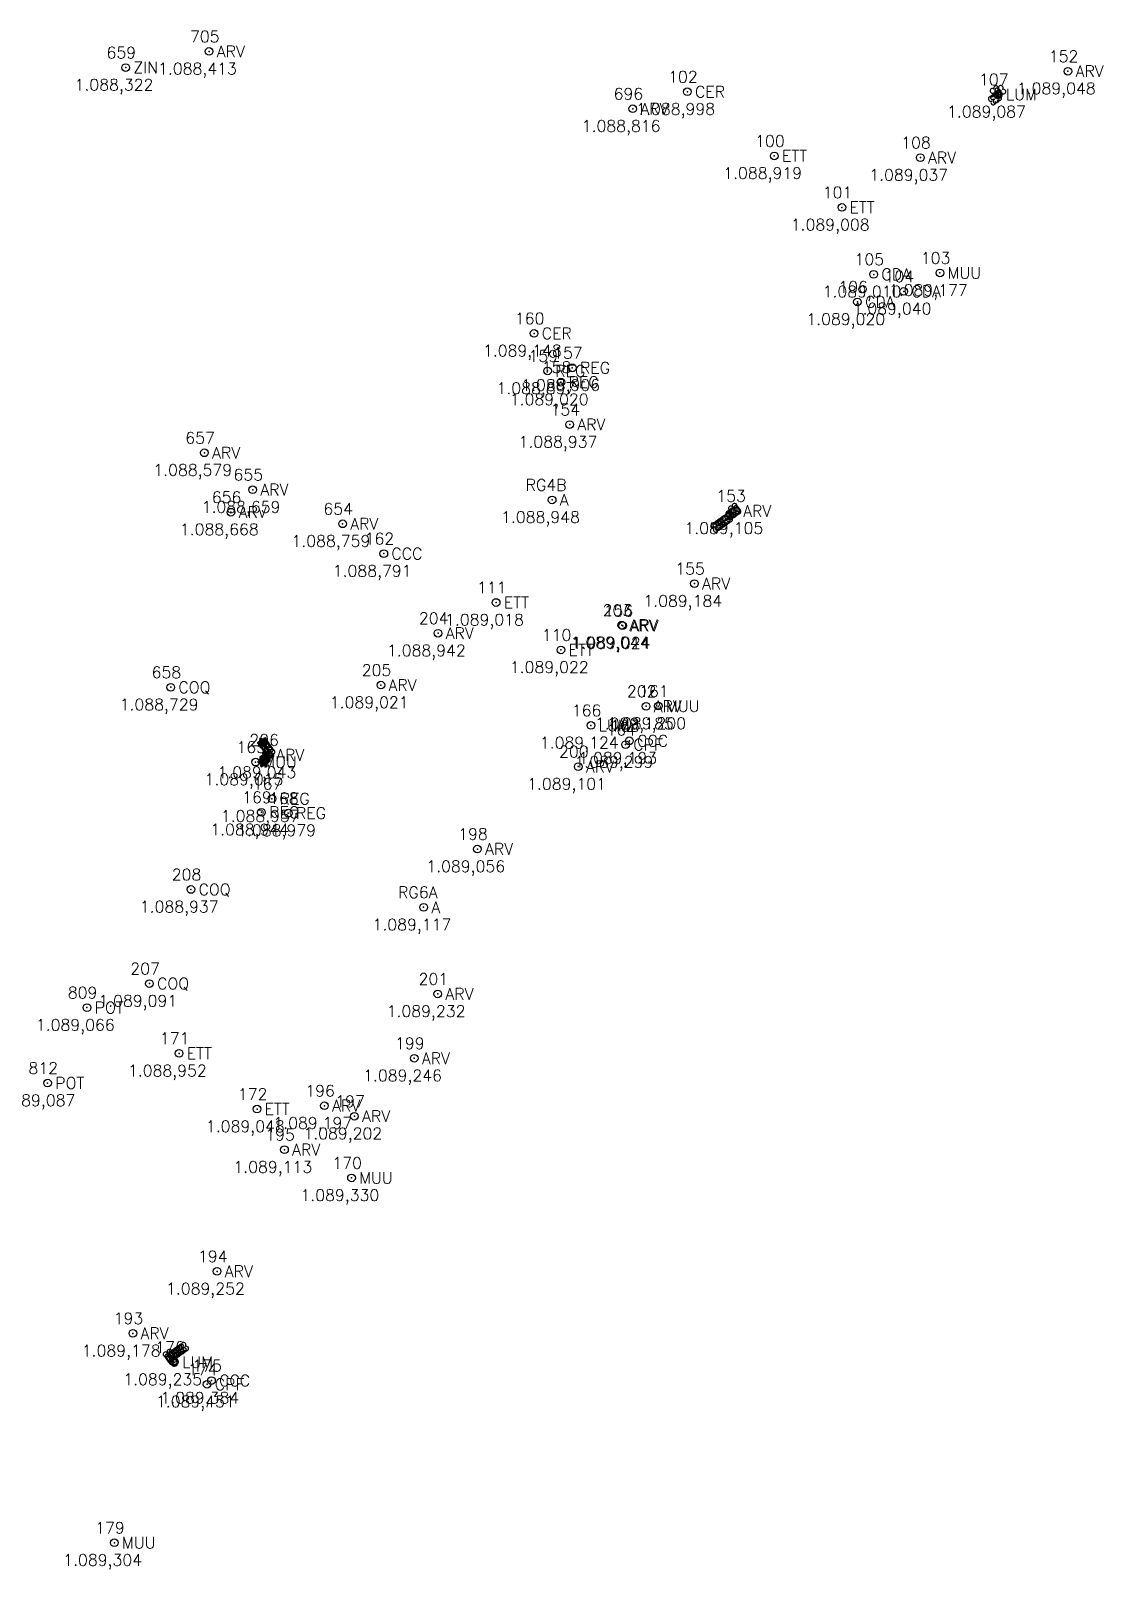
# Model space of a CAD drawing. Extents: x 190546 to 194941, y 8251022 to 8268833.
# Drawn here: x 194806 to 194848, y 8268586 to 8268646.2 of the extents above; entities that cross this region are included whole.
import ezdxf

# ---------------------------------------------------------------- set-up
doc = ezdxf.new("R2010")
doc.units = 0
doc.header["$LTSCALE"] = 10
doc.header["$MEASUREMENT"] = 0
doc.linetypes.add('CONTINUO', pattern=[0])
doc.layers.get('0').update_dxf_attribs({"linetype": 'CONTINUOUS'})
for name, color, linetype in [('_IRRADIACAO', 7, 'CONTINUO'), ('TOP-REDE_ELÉTRICA_LUMINÁR0', 10, 'CONTINUOUS'), ('TOP-ÁRVORE', 80, 'CONTINUOUS'), ('TOP-ÁRVORE_COQUEIRO', 80, 'CONTINUOUS')]:
    doc.layers.add(name, color=color, linetype=linetype)
doc.styles.add('ROMANS', font='romans', dxfattribs={"height": 0.2})
doc.styles.get("Standard").update_dxf_attribs({"font": 'txt.shx'})

# ---------------------------------------------------------------- blocks, each defined once
blk = doc.blocks.new('SIMB_CIRCULO')
at = {"color": 0, "linetype": 'CONTINUOUS'}
blk.add_circle((0, 0), 0.5, dxfattribs=at)
at = {"color": 0}
blk.add_point((0, 0), dxfattribs=at)
for tag in ['desc:', 'cota:', 'pto:']:
    blk.add_attdef(tag, (0, 0), '', height=1)
blk = doc.blocks.new('A$C325C66AC')
at = {"layer": 'TOP-REDE_ELÉTRICA_LUMINÁR0'}
blk.add_circle((0, 0), 1.18, dxfattribs=at)
for radius, start, end in [(1.89, 57.59957, 129.06164), (1.53, 57.59957, 129.06164), (1.89, 237.59957, 309.06164), (1.53, 237.59957, 309.06164)]:
    blk.add_arc((0, 0), radius, start, end, dxfattribs=at)
blk = doc.blocks.new('A$C49782D5F')
at = {"layer": 'TOP-ÁRVORE', "linetype": 'CONTINUOUS', "flags": 128}
blk.add_lwpolyline([(0.7, -1.01, 1.99215), (0.99, 0.7, 2.000068), (-0.72, 0.99, 2.000004), (-1.01, -0.72, 2.005032), (0.7, -1.01)], format="xyb", dxfattribs=at)
at = {"layer": 'TOP-ÁRVORE', "linetype": 'CONTINUOUS'}
blk.add_circle((0, 0), 0.275, dxfattribs=at)
blk = doc.blocks.new('A$C2AAA6732')
at = {"layer": 'TOP-ÁRVORE_COQUEIRO', "linetype": 'CONTINUOUS'}
for p, q in [((-1.94, -0.14), (-2.61, 0.22)), ((-1.62, -0.1), (-2.37, 0.41)), ((-2.17, -0.18), (-0.11, 0.06)), ((0, 0), (-2.17, -0.18)), ((-1.22, -0.06), (-2.11, 0.56)), ((-1.06, 1.5), (-1.8, 1.77)), ((-1.23, 1.8), (-1.78, 2.07)), ((-0.85, 1.18), (-1.78, 1.46)), ((-0.79, -0.01), (-1.76, 0.71)), ((-0.65, 0.86), (-1.68, 1.11)), ((-0.44, 0.55), (-1.56, 0.79)), ((-1.21, 1.79), (-1.48, 2.42)), ((-0.36, 0.03), (-1.42, 0.82)), ((-0.23, 0.22), (-1.42, 0.47)), ((-1.23, 1.79), (-0.03, 0.15)), ((-1.23, 1.79), (-0.11, 0.04)), ((0, 0), (-1.23, 1.79)), ((-1.08, 1.61), (-1.1, 2.38)), ((0, 0), (-0.97, -1.95)), ((-0.89, 1.36), (-0.82, 2.26)), ((-0.66, 1.03), (-0.56, 2.11)), ((-0.4, 0.69), (-0.25, 1.88)), ((0.07, 0.31), (-0.28, 1.47)), ((-0.15, 0.33), (0.02, 1.64)), ((0.26, 0.65), (-0.08, 1.75)), ((0.96, 1.95), (0, 0.15)), ((0, 0), (0.96, 1.95)), ((0, 0), (2.17, 0.12)), ((0, 0), (1.18, -1.83)), ((2.17, 0.12), (0.1, 0.07)), ((0.96, 1.95), (0.11, 0.07)), ((2.17, 0.12), (0.11, -0.06)), ((0.43, 0.99), (0.14, 2.01)), ((0.21, 0.29), (1.43, 0.79)), ((0.3, 0.08), (1.14, 0.96)), ((0.62, 1.32), (0.39, 2.26)), ((0.4, 0.69), (1.51, 1.14)), ((0.57, 1.08), (1.56, 1.53)), ((0.79, 1.67), (0.66, 2.44)), ((0.7, 0.09), (1.49, 0.92)), ((0.74, 1.44), (1.57, 1.82)), ((0.87, 1.73), (1.53, 2.13)), ((0.96, 1.96), (0.94, 2.57)), ((0.96, 1.94), (1.38, 2.48)), ((1.07, 0.11), (1.82, 0.85)), ((1.22, 0.03), (2.09, -0.62)), ((1.45, 0.11), (2.17, 0.76)), ((1.62, 0.05), (2.35, -0.48)), ((1.84, 0.12), (2.45, 0.61)), ((1.94, 0.08), (2.6, -0.3)), ((2.16, 0.1), (2.84, 0)), ((2.18, 0.12), (2.7, 0.43)), ((-2.15, -0.17), (-2.84, -0.09)), ((-2.17, -0.18), (-2.68, -0.52)), ((-1.83, -0.18), (-2.43, -0.69)), ((-2.17, -0.18), (-0.1, -0.08)), ((-1.45, -0.15), (-2.15, -0.83)), ((-1.07, -0.14), (-1.8, -0.91)), ((-0.75, -1.44), (-1.58, -1.81)), ((-0.58, -1.07), (-1.57, -1.52)), ((-0.88, -1.73), (-1.54, -2.12)), ((-0.4, -0.68), (-1.52, -1.13)), ((-0.69, -0.11), (-1.46, -0.97)), ((-0.21, -0.29), (-1.44, -0.78)), ((-0.97, -1.93), (-1.4, -2.47)), ((-0.3, -0.09), (-1.11, -1)), ((-0.97, -1.95), (-0.11, -0.07)), ((-0.97, -1.95), (0, -0.15)), ((-0.97, -1.95), (-0.95, -2.56)), ((-0.8, -1.66), (-0.68, -2.43)), ((-0.62, -1.32), (-0.41, -2.26)), ((-0.44, -0.98), (-0.16, -2.01)), ((-0.26, -0.65), (0.07, -1.75)), ((-0.08, -0.31), (0.28, -1.47)), ((0.14, -0.33), (-0.06, -1.64)), ((1.18, -1.83), (0.02, -0.15)), ((1.18, -1.83), (0.11, -0.05)), ((0.38, -0.7), (0.2, -1.89)), ((0.22, -0.22), (1.4, -0.51)), ((0.35, -0.04), (1.39, -0.87)), ((0.42, -0.56), (1.54, -0.83)), ((0.63, -1.04), (0.5, -2.13)), ((0.62, -0.88), (1.64, -1.16)), ((0.85, -1.38), (0.75, -2.28)), ((0.79, -0.02), (1.74, -0.76)), ((0.81, -1.21), (1.74, -1.51)), ((1.02, -1.53), (1.75, -1.83)), ((1.03, -1.64), (1.03, -2.41)), ((1.16, -1.82), (1.41, -2.46)), ((1.18, -1.83), (1.71, -2.13))]:
    blk.add_line(p, q, dxfattribs=at)
blk.add_circle((0, 0), 0.00303, dxfattribs=at)

msp = doc.modelspace()

# ---------------------------------------------------------------- block references
at = {"layer": '_IRRADIACAO', "color": 4}
ref = msp.add_blockref('SIMB_CIRCULO', (194812.972, 8268645.413), dxfattribs=dict(at, xscale=0.3, yscale=0.3, zscale=0.3))
ref.add_attrib('PONTO', '705', (194812.222, 8268645.773), dxfattribs={"layer": '0', "color": 1, "height": 0.45, "style": 'ROMANS'})
ref.add_attrib('DESC', 'ARV', (194813.272, 8268645.188), dxfattribs={"layer": '0', "color": 3, "height": 0.45, "style": 'ROMANS'})
ref.add_attrib('COTA', '1.088,413', (194810.972, 8268644.513), dxfattribs={"layer": '0', "color": 5, "height": 0.45, "style": 'ROMANS'})
ref = msp.add_blockref('SIMB_CIRCULO', (194809.707, 8268644.784), dxfattribs=dict(at, xscale=0.3, yscale=0.3, zscale=0.3))
ref.add_attrib('PONTO', '659', (194808.957, 8268645.144), dxfattribs={"layer": '0', "color": 1, "height": 0.45, "style": 'ROMANS'})
ref.add_attrib('DESC', 'ZIN', (194810.007, 8268644.559), dxfattribs={"layer": '0', "color": 3, "height": 0.45, "style": 'ROMANS'})
ref.add_attrib('COTA', '1.088,322', (194807.707, 8268643.884), dxfattribs={"layer": '0', "color": 5, "height": 0.45, "style": 'ROMANS'})
ref = msp.add_blockref('SIMB_CIRCULO', (194846.577, 8268644.64), dxfattribs=dict(at, xscale=0.3, yscale=0.3, zscale=0.3))
ref.add_attrib('PONTO', '152', (194845.827, 8268645), dxfattribs={"layer": '0', "color": 1, "height": 0.45, "style": 'ROMANS'})
ref.add_attrib('DESC', 'ARV', (194846.877, 8268644.415), dxfattribs={"layer": '0', "color": 3, "height": 0.45, "style": 'ROMANS'})
ref.add_attrib('COTA', '1.089,048', (194844.577, 8268643.74), dxfattribs={"layer": '0', "color": 5, "height": 0.45, "style": 'ROMANS'})
ref = msp.add_blockref('SIMB_CIRCULO', (194831.684, 8268643.835), dxfattribs=dict(at, xscale=0.3, yscale=0.3, zscale=0.3))
ref.add_attrib('PONTO', '102', (194830.934, 8268644.195), dxfattribs={"layer": '0', "color": 1, "height": 0.45, "style": 'ROMANS'})
ref.add_attrib('DESC', 'CER', (194831.984, 8268643.61), dxfattribs={"layer": '0', "color": 3, "height": 0.45, "style": 'ROMANS'})
ref.add_attrib('COTA', '1.088,998', (194829.684, 8268642.935), dxfattribs={"layer": '0', "color": 5, "height": 0.45, "style": 'ROMANS'})
ref = msp.add_blockref('SIMB_CIRCULO', (194843.846, 8268643.731), dxfattribs=dict(at, xscale=0.3, yscale=0.3, zscale=0.3))
ref.add_attrib('PONTO', '107', (194843.096, 8268644.091), dxfattribs={"layer": '0', "color": 1, "height": 0.45, "style": 'ROMANS'})
ref.add_attrib('DESC', 'LUM', (194844.146, 8268643.506), dxfattribs={"layer": '0', "color": 3, "height": 0.45, "style": 'ROMANS'})
ref.add_attrib('COTA', '1.089,087', (194841.846, 8268642.831), dxfattribs={"layer": '0', "color": 5, "height": 0.45, "style": 'ROMANS'})
ref = msp.add_blockref('SIMB_CIRCULO', (194829.55, 8268643.169), dxfattribs=dict(at, xscale=0.3, yscale=0.3, zscale=0.3))
ref.add_attrib('PONTO', '696', (194828.8, 8268643.529), dxfattribs={"layer": '0', "color": 1, "height": 0.45, "style": 'ROMANS'})
ref.add_attrib('DESC', 'ARV', (194829.85, 8268642.944), dxfattribs={"layer": '0', "color": 3, "height": 0.45, "style": 'ROMANS'})
ref.add_attrib('COTA', '1.088,816', (194827.55, 8268642.269), dxfattribs={"layer": '0', "color": 5, "height": 0.45, "style": 'ROMANS'})
ref = msp.add_blockref('SIMB_CIRCULO', (194835.088, 8268641.326), dxfattribs=dict(at, xscale=0.3, yscale=0.3, zscale=0.3))
ref.add_attrib('PONTO', '100', (194834.338, 8268641.686), dxfattribs={"layer": '0', "color": 1, "height": 0.45, "style": 'ROMANS'})
ref.add_attrib('DESC', 'ETT', (194835.388, 8268641.101), dxfattribs={"layer": '0', "color": 3, "height": 0.45, "style": 'ROMANS'})
ref.add_attrib('COTA', '1.088,919', (194833.088, 8268640.426), dxfattribs={"layer": '0', "color": 5, "height": 0.45, "style": 'ROMANS'})
ref = msp.add_blockref('SIMB_CIRCULO', (194840.802, 8268641.256), dxfattribs=dict(at, xscale=0.3, yscale=0.3, zscale=0.3))
ref.add_attrib('PONTO', '108', (194840.052, 8268641.616), dxfattribs={"layer": '0', "color": 1, "height": 0.45, "style": 'ROMANS'})
ref.add_attrib('DESC', 'ARV', (194841.102, 8268641.031), dxfattribs={"layer": '0', "color": 3, "height": 0.45, "style": 'ROMANS'})
ref.add_attrib('COTA', '1.089,037', (194838.802, 8268640.356), dxfattribs={"layer": '0', "color": 5, "height": 0.45, "style": 'ROMANS'})
ref = msp.add_blockref('SIMB_CIRCULO', (194837.731, 8268639.309), dxfattribs=dict(at, xscale=0.3, yscale=0.3, zscale=0.3))
ref.add_attrib('PONTO', '101', (194836.981, 8268639.669), dxfattribs={"layer": '0', "color": 1, "height": 0.45, "style": 'ROMANS'})
ref.add_attrib('DESC', 'ETT', (194838.031, 8268639.084), dxfattribs={"layer": '0', "color": 3, "height": 0.45, "style": 'ROMANS'})
ref.add_attrib('COTA', '1.089,008', (194835.731, 8268638.409), dxfattribs={"layer": '0', "color": 5, "height": 0.45, "style": 'ROMANS'})
ref = msp.add_blockref('SIMB_CIRCULO', (194841.57, 8268636.746), dxfattribs=dict(at, xscale=0.3, yscale=0.3, zscale=0.3))
ref.add_attrib('PONTO', '103', (194840.82, 8268637.106), dxfattribs={"layer": '0', "color": 1, "height": 0.45, "style": 'ROMANS'})
ref.add_attrib('DESC', 'MUU', (194841.87, 8268636.521), dxfattribs={"layer": '0', "color": 3, "height": 0.45, "style": 'ROMANS'})
ref.add_attrib('COTA', '1.089,177', (194839.57, 8268635.846), dxfattribs={"layer": '0', "color": 5, "height": 0.45, "style": 'ROMANS'})
ref = msp.add_blockref('SIMB_CIRCULO', (194838.976, 8268636.689), dxfattribs=dict(at, xscale=0.3, yscale=0.3, zscale=0.3))
ref.add_attrib('PONTO', '105', (194838.226, 8268637.049), dxfattribs={"layer": '0', "color": 1, "height": 0.45, "style": 'ROMANS'})
ref.add_attrib('DESC', 'CDA', (194839.276, 8268636.464), dxfattribs={"layer": '0', "color": 3, "height": 0.45, "style": 'ROMANS'})
ref.add_attrib('COTA', '1.089,010', (194836.976, 8268635.789), dxfattribs={"layer": '0', "color": 5, "height": 0.45, "style": 'ROMANS'})
ref = msp.add_blockref('SIMB_CIRCULO', (194838.34, 8268635.61), dxfattribs=dict(at, xscale=0.3, yscale=0.3, zscale=0.3))
ref.add_attrib('PONTO', '106', (194837.59, 8268635.97), dxfattribs={"layer": '0', "color": 1, "height": 0.45, "style": 'ROMANS'})
ref.add_attrib('DESC', 'CDA', (194838.64, 8268635.385), dxfattribs={"layer": '0', "color": 3, "height": 0.45, "style": 'ROMANS'})
ref.add_attrib('COTA', '1.089,020', (194836.34, 8268634.71), dxfattribs={"layer": '0', "color": 5, "height": 0.45, "style": 'ROMANS'})
ref = msp.add_blockref('SIMB_CIRCULO', (194840.151, 8268636.022), dxfattribs=dict(at, xscale=0.3, yscale=0.3, zscale=0.3))
ref.add_attrib('PONTO', '104', (194839.401, 8268636.382), dxfattribs={"layer": '0', "color": 1, "height": 0.45, "style": 'ROMANS'})
ref.add_attrib('DESC', 'CDA', (194840.451, 8268635.797), dxfattribs={"layer": '0', "color": 3, "height": 0.45, "style": 'ROMANS'})
ref.add_attrib('COTA', '1.089,040', (194838.151, 8268635.122), dxfattribs={"layer": '0', "color": 5, "height": 0.45, "style": 'ROMANS'})
ref = msp.add_blockref('SIMB_CIRCULO', (194825.686, 8268634.376), dxfattribs=dict(at, xscale=0.3, yscale=0.3, zscale=0.3))
ref.add_attrib('PONTO', '160', (194824.936, 8268634.736), dxfattribs={"layer": '0', "color": 1, "height": 0.45, "style": 'ROMANS'})
ref.add_attrib('DESC', 'CER', (194825.986, 8268634.151), dxfattribs={"layer": '0', "color": 3, "height": 0.45, "style": 'ROMANS'})
ref.add_attrib('COTA', '1.089,148', (194823.686, 8268633.476), dxfattribs={"layer": '0', "color": 5, "height": 0.45, "style": 'ROMANS'})
ref = msp.add_blockref('SIMB_CIRCULO', (194826.217, 8268632.907), dxfattribs=dict(at, xscale=0.3, yscale=0.3, zscale=0.3))
ref.add_attrib('PONTO', '159', (194825.467, 8268633.267), dxfattribs={"layer": '0', "color": 1, "height": 0.45, "style": 'ROMANS'})
ref.add_attrib('DESC', 'REG', (194826.517, 8268632.682), dxfattribs={"layer": '0', "color": 3, "height": 0.45, "style": 'ROMANS'})
ref.add_attrib('COTA', '1.088,897', (194824.217, 8268632.007), dxfattribs={"layer": '0', "color": 5, "height": 0.45, "style": 'ROMANS'})
ref = msp.add_blockref('SIMB_CIRCULO', (194827.184, 8268633.029), dxfattribs=dict(at, xscale=0.3, yscale=0.3, zscale=0.3))
ref.add_attrib('PONTO', '157', (194826.434, 8268633.389), dxfattribs={"layer": '0', "color": 1, "height": 0.45, "style": 'ROMANS'})
ref.add_attrib('DESC', 'REG', (194827.484, 8268632.804), dxfattribs={"layer": '0', "color": 3, "height": 0.45, "style": 'ROMANS'})
ref.add_attrib('COTA', '1.088,906', (194825.184, 8268632.129), dxfattribs={"layer": '0', "color": 5, "height": 0.45, "style": 'ROMANS'})
ref = msp.add_blockref('SIMB_CIRCULO', (194826.736, 8268632.468), dxfattribs=dict(at, xscale=0.3, yscale=0.3, zscale=0.3))
ref.add_attrib('PONTO', '158', (194825.986, 8268632.828), dxfattribs={"layer": '0', "color": 1, "height": 0.45, "style": 'ROMANS'})
ref.add_attrib('DESC', 'REG', (194827.036, 8268632.243), dxfattribs={"layer": '0', "color": 3, "height": 0.45, "style": 'ROMANS'})
ref.add_attrib('COTA', '1.089,020', (194824.736, 8268631.568), dxfattribs={"layer": '0', "color": 5, "height": 0.45, "style": 'ROMANS'})
ref = msp.add_blockref('SIMB_CIRCULO', (194827.08, 8268630.809), dxfattribs=dict(at, xscale=0.3, yscale=0.3, zscale=0.3))
ref.add_attrib('PONTO', '154', (194826.33, 8268631.169), dxfattribs={"layer": '0', "color": 1, "height": 0.45, "style": 'ROMANS'})
ref.add_attrib('DESC', 'ARV', (194827.38, 8268630.584), dxfattribs={"layer": '0', "color": 3, "height": 0.45, "style": 'ROMANS'})
ref.add_attrib('COTA', '1.088,937', (194825.08, 8268629.909), dxfattribs={"layer": '0', "color": 5, "height": 0.45, "style": 'ROMANS'})
ref = msp.add_blockref('SIMB_CIRCULO', (194812.788, 8268629.703), dxfattribs=dict(at, xscale=0.3, yscale=0.3, zscale=0.3))
ref.add_attrib('PONTO', '657', (194812.038, 8268630.063), dxfattribs={"layer": '0', "color": 1, "height": 0.45, "style": 'ROMANS'})
ref.add_attrib('DESC', 'ARV', (194813.088, 8268629.478), dxfattribs={"layer": '0', "color": 3, "height": 0.45, "style": 'ROMANS'})
ref.add_attrib('COTA', '1.088,579', (194810.788, 8268628.803), dxfattribs={"layer": '0', "color": 5, "height": 0.45, "style": 'ROMANS'})
ref = msp.add_blockref('SIMB_CIRCULO', (194814.677, 8268628.258), dxfattribs=dict(at, xscale=0.3, yscale=0.3, zscale=0.3))
ref.add_attrib('PONTO', '655', (194813.927, 8268628.618), dxfattribs={"layer": '0', "color": 1, "height": 0.45, "style": 'ROMANS'})
ref.add_attrib('DESC', 'ARV', (194814.977, 8268628.033), dxfattribs={"layer": '0', "color": 3, "height": 0.45, "style": 'ROMANS'})
ref.add_attrib('COTA', '1.088,659', (194812.677, 8268627.358), dxfattribs={"layer": '0', "color": 5, "height": 0.45, "style": 'ROMANS'})
ref = msp.add_blockref('SIMB_CIRCULO', (194826.394, 8268627.861), dxfattribs=dict(at, xscale=0.3, yscale=0.3, zscale=0.3))
ref.add_attrib('PONTO', 'RG4B', (194825.357, 8268628.221), dxfattribs={"layer": '0', "color": 1, "height": 0.45, "style": 'ROMANS'})
ref.add_attrib('DESC', 'A', (194826.694, 8268627.636), dxfattribs={"layer": '0', "color": 3, "height": 0.45, "style": 'ROMANS'})
ref.add_attrib('COTA', '1.088,948', (194824.394, 8268626.961), dxfattribs={"layer": '0', "color": 5, "height": 0.45, "style": 'ROMANS'})
ref = msp.add_blockref('SIMB_CIRCULO', (194813.826, 8268627.379), dxfattribs=dict(at, xscale=0.3, yscale=0.3, zscale=0.3))
ref.add_attrib('PONTO', '656', (194813.076, 8268627.739), dxfattribs={"layer": '0', "color": 1, "height": 0.45, "style": 'ROMANS'})
ref.add_attrib('DESC', 'ARV', (194814.126, 8268627.154), dxfattribs={"layer": '0', "color": 3, "height": 0.45, "style": 'ROMANS'})
ref.add_attrib('COTA', '1.088,668', (194811.826, 8268626.479), dxfattribs={"layer": '0', "color": 5, "height": 0.45, "style": 'ROMANS'})
ref = msp.add_blockref('SIMB_CIRCULO', (194833.569, 8268627.427), dxfattribs=dict(at, xscale=0.3, yscale=0.3, zscale=0.3))
ref.add_attrib('PONTO', '153', (194832.819, 8268627.787), dxfattribs={"layer": '0', "color": 1, "height": 0.45, "style": 'ROMANS'})
ref.add_attrib('DESC', 'ARV', (194833.869, 8268627.202), dxfattribs={"layer": '0', "color": 3, "height": 0.45, "style": 'ROMANS'})
ref.add_attrib('COTA', '1.089,105', (194831.569, 8268626.527), dxfattribs={"layer": '0', "color": 5, "height": 0.45, "style": 'ROMANS'})
ref = msp.add_blockref('SIMB_CIRCULO', (194818.194, 8268626.923), dxfattribs=dict(at, xscale=0.3, yscale=0.3, zscale=0.3))
ref.add_attrib('PONTO', '654', (194817.444, 8268627.283), dxfattribs={"layer": '0', "color": 1, "height": 0.45, "style": 'ROMANS'})
ref.add_attrib('DESC', 'ARV', (194818.494, 8268626.698), dxfattribs={"layer": '0', "color": 3, "height": 0.45, "style": 'ROMANS'})
ref.add_attrib('COTA', '1.088,759', (194816.194, 8268626.023), dxfattribs={"layer": '0', "color": 5, "height": 0.45, "style": 'ROMANS'})
ref = msp.add_blockref('SIMB_CIRCULO', (194819.807, 8268625.756), dxfattribs=dict(at, xscale=0.3, yscale=0.3, zscale=0.3))
ref.add_attrib('PONTO', '162', (194819.057, 8268626.116), dxfattribs={"layer": '0', "color": 1, "height": 0.45, "style": 'ROMANS'})
ref.add_attrib('DESC', 'CCC', (194820.106, 8268625.531), dxfattribs={"layer": '0', "color": 3, "height": 0.45, "style": 'ROMANS'})
ref.add_attrib('COTA', '1.088,791', (194817.807, 8268624.856), dxfattribs={"layer": '0', "color": 5, "height": 0.45, "style": 'ROMANS'})
ref = msp.add_blockref('SIMB_CIRCULO', (194831.962, 8268624.582), dxfattribs=dict(at, xscale=0.3, yscale=0.3, zscale=0.3))
ref.add_attrib('PONTO', '155', (194831.212, 8268624.942), dxfattribs={"layer": '0', "color": 1, "height": 0.45, "style": 'ROMANS'})
ref.add_attrib('DESC', 'ARV', (194832.262, 8268624.357), dxfattribs={"layer": '0', "color": 3, "height": 0.45, "style": 'ROMANS'})
ref.add_attrib('COTA', '1.089,184', (194829.962, 8268623.682), dxfattribs={"layer": '0', "color": 5, "height": 0.45, "style": 'ROMANS'})
ref = msp.add_blockref('SIMB_CIRCULO', (194824.203, 8268623.843), dxfattribs=dict(at, xscale=0.3, yscale=0.3, zscale=0.3))
ref.add_attrib('PONTO', '111', (194823.453, 8268624.203), dxfattribs={"layer": '0', "color": 1, "height": 0.45, "style": 'ROMANS'})
ref.add_attrib('DESC', 'ETT', (194824.503, 8268623.618), dxfattribs={"layer": '0', "color": 3, "height": 0.45, "style": 'ROMANS'})
ref.add_attrib('COTA', '1.089,018', (194822.203, 8268622.943), dxfattribs={"layer": '0', "color": 5, "height": 0.45, "style": 'ROMANS'})
ref = msp.add_blockref('SIMB_CIRCULO', (194829.12, 8268622.956), dxfattribs=dict(at, xscale=0.3, yscale=0.3, zscale=0.3))
ref.add_attrib('PONTO', '203', (194828.37, 8268623.316), dxfattribs={"layer": '0', "color": 1, "height": 0.45, "style": 'ROMANS'})
ref.add_attrib('DESC', 'ARV', (194829.42, 8268622.731), dxfattribs={"layer": '0', "color": 3, "height": 0.45, "style": 'ROMANS'})
ref.add_attrib('COTA', '1.089,044', (194827.12, 8268622.056), dxfattribs={"layer": '0', "color": 5, "height": 0.45, "style": 'ROMANS'})
ref = msp.add_blockref('SIMB_CIRCULO', (194829.157, 8268622.932), dxfattribs=dict(at, xscale=0.3, yscale=0.3, zscale=0.3))
ref.add_attrib('PONTO', '156', (194828.407, 8268623.292), dxfattribs={"layer": '0', "color": 1, "height": 0.45, "style": 'ROMANS'})
ref.add_attrib('DESC', 'ARV', (194829.457, 8268622.707), dxfattribs={"layer": '0', "color": 3, "height": 0.45, "style": 'ROMANS'})
ref.add_attrib('COTA', '1.089,024', (194827.157, 8268622.032), dxfattribs={"layer": '0', "color": 5, "height": 0.45, "style": 'ROMANS'})
ref = msp.add_blockref('SIMB_CIRCULO', (194821.929, 8268622.641), dxfattribs=dict(at, xscale=0.3, yscale=0.3, zscale=0.3))
ref.add_attrib('PONTO', '204', (194821.179, 8268623.001), dxfattribs={"layer": '0', "color": 1, "height": 0.45, "style": 'ROMANS'})
ref.add_attrib('DESC', 'ARV', (194822.228, 8268622.416), dxfattribs={"layer": '0', "color": 3, "height": 0.45, "style": 'ROMANS'})
ref.add_attrib('COTA', '1.088,942', (194819.929, 8268621.741), dxfattribs={"layer": '0', "color": 5, "height": 0.45, "style": 'ROMANS'})
ref = msp.add_blockref('SIMB_CIRCULO', (194826.738, 8268621.987), dxfattribs=dict(at, xscale=0.3, yscale=0.3, zscale=0.3))
ref.add_attrib('PONTO', '110', (194825.988, 8268622.347), dxfattribs={"layer": '0', "color": 1, "height": 0.45, "style": 'ROMANS'})
ref.add_attrib('DESC', 'ETT', (194827.038, 8268621.762), dxfattribs={"layer": '0', "color": 3, "height": 0.45, "style": 'ROMANS'})
ref.add_attrib('COTA', '1.089,022', (194824.738, 8268621.087), dxfattribs={"layer": '0', "color": 5, "height": 0.45, "style": 'ROMANS'})
ref = msp.add_blockref('SIMB_CIRCULO', (194811.471, 8268620.524), dxfattribs=dict(at, xscale=0.3, yscale=0.3, zscale=0.3))
ref.add_attrib('PONTO', '658', (194810.721, 8268620.884), dxfattribs={"layer": '0', "color": 1, "height": 0.45, "style": 'ROMANS'})
ref.add_attrib('DESC', 'COQ', (194811.771, 8268620.299), dxfattribs={"layer": '0', "color": 3, "height": 0.45, "style": 'ROMANS'})
ref.add_attrib('COTA', '1.088,729', (194809.471, 8268619.624), dxfattribs={"layer": '0', "color": 5, "height": 0.45, "style": 'ROMANS'})
ref = msp.add_blockref('SIMB_CIRCULO', (194819.693, 8268620.61), dxfattribs=dict(at, xscale=0.3, yscale=0.3, zscale=0.3))
ref.add_attrib('PONTO', '205', (194818.943, 8268620.97), dxfattribs={"layer": '0', "color": 1, "height": 0.45, "style": 'ROMANS'})
ref.add_attrib('DESC', 'ARV', (194819.993, 8268620.385), dxfattribs={"layer": '0', "color": 3, "height": 0.45, "style": 'ROMANS'})
ref.add_attrib('COTA', '1.089,021', (194817.693, 8268619.71), dxfattribs={"layer": '0', "color": 5, "height": 0.45, "style": 'ROMANS'})
ref = msp.add_blockref('SIMB_CIRCULO', (194830.069, 8268619.781), dxfattribs=dict(at, xscale=0.3, yscale=0.3, zscale=0.3))
ref.add_attrib('PONTO', '202', (194829.319, 8268620.141), dxfattribs={"layer": '0', "color": 1, "height": 0.45, "style": 'ROMANS'})
ref.add_attrib('DESC', 'ARV', (194830.369, 8268619.556), dxfattribs={"layer": '0', "color": 3, "height": 0.45, "style": 'ROMANS'})
ref.add_attrib('COTA', '1.089,185', (194828.069, 8268618.881), dxfattribs={"layer": '0', "color": 5, "height": 0.45, "style": 'ROMANS'})
ref = msp.add_blockref('SIMB_CIRCULO', (194830.548, 8268619.788), dxfattribs=dict(at, xscale=0.3, yscale=0.3, zscale=0.3))
ref.add_attrib('PONTO', '161', (194829.798, 8268620.148), dxfattribs={"layer": '0', "color": 1, "height": 0.45, "style": 'ROMANS'})
ref.add_attrib('DESC', 'MUU', (194830.848, 8268619.563), dxfattribs={"layer": '0', "color": 3, "height": 0.45, "style": 'ROMANS'})
ref.add_attrib('COTA', '1.089,200', (194828.548, 8268618.888), dxfattribs={"layer": '0', "color": 5, "height": 0.45, "style": 'ROMANS'})
ref = msp.add_blockref('SIMB_CIRCULO', (194827.913, 8268619.032), dxfattribs=dict(at, xscale=0.3, yscale=0.3, zscale=0.3))
ref.add_attrib('PONTO', '166', (194827.163, 8268619.392), dxfattribs={"layer": '0', "color": 1, "height": 0.45, "style": 'ROMANS'})
ref.add_attrib('DESC', 'LUM', (194828.213, 8268618.807), dxfattribs={"layer": '0', "color": 3, "height": 0.45, "style": 'ROMANS'})
ref.add_attrib('COTA', '1.089,124', (194825.913, 8268618.132), dxfattribs={"layer": '0', "color": 5, "height": 0.45, "style": 'ROMANS'})
ref = msp.add_blockref('SIMB_CIRCULO', (194829.268, 8268618.279), dxfattribs=dict(at, xscale=0.3, yscale=0.3, zscale=0.3))
ref.add_attrib('PONTO', '164', (194828.518, 8268618.639), dxfattribs={"layer": '0', "color": 1, "height": 0.45, "style": 'ROMANS'})
ref.add_attrib('DESC', 'CPF', (194829.568, 8268618.054), dxfattribs={"layer": '0', "color": 3, "height": 0.45, "style": 'ROMANS'})
ref.add_attrib('COTA', '1.089,299', (194827.268, 8268617.379), dxfattribs={"layer": '0', "color": 5, "height": 0.45, "style": 'ROMANS'})
ref = msp.add_blockref('SIMB_CIRCULO', (194829.416, 8268618.429), dxfattribs=dict(at, xscale=0.3, yscale=0.3, zscale=0.3))
ref.add_attrib('PONTO', '163', (194828.666, 8268618.789), dxfattribs={"layer": '0', "color": 1, "height": 0.45, "style": 'ROMANS'})
ref.add_attrib('DESC', 'CCC', (194829.716, 8268618.204), dxfattribs={"layer": '0', "color": 3, "height": 0.45, "style": 'ROMANS'})
ref.add_attrib('COTA', '1.089,193', (194827.416, 8268617.529), dxfattribs={"layer": '0', "color": 5, "height": 0.45, "style": 'ROMANS'})
ref = msp.add_blockref('SIMB_CIRCULO', (194814.793, 8268617.595), dxfattribs=dict(at, xscale=0.3, yscale=0.3, zscale=0.3))
ref.add_attrib('PONTO', '165', (194814.043, 8268617.955), dxfattribs={"layer": '0', "color": 1, "height": 0.45, "style": 'ROMANS'})
ref.add_attrib('DESC', 'MUU', (194815.093, 8268617.37), dxfattribs={"layer": '0', "color": 3, "height": 0.45, "style": 'ROMANS'})
ref.add_attrib('COTA', '1.089,015', (194812.793, 8268616.695), dxfattribs={"layer": '0', "color": 5, "height": 0.45, "style": 'ROMANS'})
ref = msp.add_blockref('SIMB_CIRCULO', (194815.296, 8268617.874), dxfattribs=dict(at, xscale=0.3, yscale=0.3, zscale=0.3))
ref.add_attrib('PONTO', '206', (194814.546, 8268618.234), dxfattribs={"layer": '0', "color": 1, "height": 0.45, "style": 'ROMANS'})
ref.add_attrib('DESC', 'ARV', (194815.596, 8268617.649), dxfattribs={"layer": '0', "color": 3, "height": 0.45, "style": 'ROMANS'})
ref.add_attrib('COTA', '1.089,043', (194813.296, 8268616.974), dxfattribs={"layer": '0', "color": 5, "height": 0.45, "style": 'ROMANS'})
ref = msp.add_blockref('SIMB_CIRCULO', (194827.415, 8268617.419), dxfattribs=dict(at, xscale=0.3, yscale=0.3, zscale=0.3))
ref.add_attrib('PONTO', '200', (194826.665, 8268617.779), dxfattribs={"layer": '0', "color": 1, "height": 0.45, "style": 'ROMANS'})
ref.add_attrib('DESC', 'ARV', (194827.715, 8268617.194), dxfattribs={"layer": '0', "color": 3, "height": 0.45, "style": 'ROMANS'})
ref.add_attrib('COTA', '1.089,101', (194825.415, 8268616.519), dxfattribs={"layer": '0', "color": 5, "height": 0.45, "style": 'ROMANS'})
ref = msp.add_blockref('SIMB_CIRCULO', (194815.431, 8268616.161), dxfattribs=dict(at, xscale=0.3, yscale=0.3, zscale=0.3))
ref.add_attrib('PONTO', '167', (194814.681, 8268616.521), dxfattribs={"layer": '0', "color": 1, "height": 0.45, "style": 'ROMANS'})
ref.add_attrib('DESC', 'REG', (194815.731, 8268615.936), dxfattribs={"layer": '0', "color": 3, "height": 0.45, "style": 'ROMANS'})
ref.add_attrib('COTA', '1.088,957', (194813.431, 8268615.261), dxfattribs={"layer": '0', "color": 5, "height": 0.45, "style": 'ROMANS'})
ref = msp.add_blockref('SIMB_CIRCULO', (194815.016, 8268615.631), dxfattribs=dict(at, xscale=0.3, yscale=0.3, zscale=0.3))
ref.add_attrib('PONTO', '169', (194814.266, 8268615.991), dxfattribs={"layer": '0', "color": 1, "height": 0.45, "style": 'ROMANS'})
ref.add_attrib('DESC', 'REG', (194815.316, 8268615.406), dxfattribs={"layer": '0', "color": 3, "height": 0.45, "style": 'ROMANS'})
ref.add_attrib('COTA', '1.088,944', (194813.016, 8268614.731), dxfattribs={"layer": '0', "color": 5, "height": 0.45, "style": 'ROMANS'})
ref = msp.add_blockref('SIMB_CIRCULO', (194816.069, 8268615.598), dxfattribs=dict(at, xscale=0.3, yscale=0.3, zscale=0.3))
ref.add_attrib('PONTO', '168', (194815.319, 8268615.958), dxfattribs={"layer": '0', "color": 1, "height": 0.45, "style": 'ROMANS'})
ref.add_attrib('DESC', 'REG', (194816.369, 8268615.373), dxfattribs={"layer": '0', "color": 3, "height": 0.45, "style": 'ROMANS'})
ref.add_attrib('COTA', '1.088,979', (194814.069, 8268614.698), dxfattribs={"layer": '0', "color": 5, "height": 0.45, "style": 'ROMANS'})
ref = msp.add_blockref('SIMB_CIRCULO', (194823.469, 8268614.193), dxfattribs=dict(at, xscale=0.3, yscale=0.3, zscale=0.3))
ref.add_attrib('PONTO', '198', (194822.719, 8268614.553), dxfattribs={"layer": '0', "color": 1, "height": 0.45, "style": 'ROMANS'})
ref.add_attrib('DESC', 'ARV', (194823.769, 8268613.968), dxfattribs={"layer": '0', "color": 3, "height": 0.45, "style": 'ROMANS'})
ref.add_attrib('COTA', '1.089,056', (194821.469, 8268613.293), dxfattribs={"layer": '0', "color": 5, "height": 0.45, "style": 'ROMANS'})
ref = msp.add_blockref('SIMB_CIRCULO', (194812.259, 8268612.61), dxfattribs=dict(at, xscale=0.3, yscale=0.3, zscale=0.3))
ref.add_attrib('PONTO', '208', (194811.509, 8268612.97), dxfattribs={"layer": '0', "color": 1, "height": 0.45, "style": 'ROMANS'})
ref.add_attrib('DESC', 'COQ', (194812.559, 8268612.385), dxfattribs={"layer": '0', "color": 3, "height": 0.45, "style": 'ROMANS'})
ref.add_attrib('COTA', '1.088,937', (194810.259, 8268611.71), dxfattribs={"layer": '0', "color": 5, "height": 0.45, "style": 'ROMANS'})
ref = msp.add_blockref('SIMB_CIRCULO', (194821.366, 8268611.912), dxfattribs=dict(at, xscale=0.3, yscale=0.3, zscale=0.3))
ref.add_attrib('PONTO', 'RG6A', (194820.366, 8268612.272), dxfattribs={"layer": '0', "color": 1, "height": 0.45, "style": 'ROMANS'})
ref.add_attrib('DESC', 'A', (194821.666, 8268611.687), dxfattribs={"layer": '0', "color": 3, "height": 0.45, "style": 'ROMANS'})
ref.add_attrib('COTA', '1.089,117', (194819.366, 8268611.012), dxfattribs={"layer": '0', "color": 5, "height": 0.45, "style": 'ROMANS'})
ref = msp.add_blockref('SIMB_CIRCULO', (194810.636, 8268608.928), dxfattribs=dict(at, xscale=0.3, yscale=0.3, zscale=0.3))
ref.add_attrib('PONTO', '207', (194809.886, 8268609.288), dxfattribs={"layer": '0', "color": 1, "height": 0.45, "style": 'ROMANS'})
ref.add_attrib('DESC', 'COQ', (194810.936, 8268608.703), dxfattribs={"layer": '0', "color": 3, "height": 0.45, "style": 'ROMANS'})
ref.add_attrib('COTA', '1.089,091', (194808.636, 8268608.028), dxfattribs={"layer": '0', "color": 5, "height": 0.45, "style": 'ROMANS'})
ref = msp.add_blockref('SIMB_CIRCULO', (194821.918, 8268608.521), dxfattribs=dict(at, xscale=0.3, yscale=0.3, zscale=0.3))
ref.add_attrib('PONTO', '201', (194821.168, 8268608.881), dxfattribs={"layer": '0', "color": 1, "height": 0.45, "style": 'ROMANS'})
ref.add_attrib('DESC', 'ARV', (194822.218, 8268608.296), dxfattribs={"layer": '0', "color": 3, "height": 0.45, "style": 'ROMANS'})
ref.add_attrib('COTA', '1.089,232', (194819.918, 8268607.621), dxfattribs={"layer": '0', "color": 5, "height": 0.45, "style": 'ROMANS'})
ref = msp.add_blockref('SIMB_CIRCULO', (194808.192, 8268607.985), dxfattribs=dict(at, xscale=0.3, yscale=0.3, zscale=0.3))
ref.add_attrib('PONTO', '809', (194807.442, 8268608.345), dxfattribs={"layer": '0', "color": 1, "height": 0.45, "style": 'ROMANS'})
ref.add_attrib('DESC', 'POT', (194808.492, 8268607.76), dxfattribs={"layer": '0', "color": 3, "height": 0.45, "style": 'ROMANS'})
ref.add_attrib('COTA', '1.089,066', (194806.192, 8268607.085), dxfattribs={"layer": '0', "color": 5, "height": 0.45, "style": 'ROMANS'})
ref = msp.add_blockref('SIMB_CIRCULO', (194811.795, 8268606.196), dxfattribs=dict(at, xscale=0.3, yscale=0.3, zscale=0.3))
ref.add_attrib('PONTO', '171', (194811.045, 8268606.556), dxfattribs={"layer": '0', "color": 1, "height": 0.45, "style": 'ROMANS'})
ref.add_attrib('DESC', 'ETT', (194812.095, 8268605.971), dxfattribs={"layer": '0', "color": 3, "height": 0.45, "style": 'ROMANS'})
ref.add_attrib('COTA', '1.088,952', (194809.795, 8268605.296), dxfattribs={"layer": '0', "color": 5, "height": 0.45, "style": 'ROMANS'})
ref = msp.add_blockref('SIMB_CIRCULO', (194820.997, 8268606.003), dxfattribs=dict(at, xscale=0.3, yscale=0.3, zscale=0.3))
ref.add_attrib('PONTO', '199', (194820.247, 8268606.363), dxfattribs={"layer": '0', "color": 1, "height": 0.45, "style": 'ROMANS'})
ref.add_attrib('DESC', 'ARV', (194821.297, 8268605.778), dxfattribs={"layer": '0', "color": 3, "height": 0.45, "style": 'ROMANS'})
ref.add_attrib('COTA', '1.089,246', (194818.997, 8268605.103), dxfattribs={"layer": '0', "color": 5, "height": 0.45, "style": 'ROMANS'})
ref = msp.add_blockref('SIMB_CIRCULO', (194806.652, 8268605.033), dxfattribs=dict(at, xscale=0.3, yscale=0.3, zscale=0.3))
ref.add_attrib('PONTO', '812', (194805.902, 8268605.393), dxfattribs={"layer": '0', "color": 1, "height": 0.45, "style": 'ROMANS'})
ref.add_attrib('DESC', 'POT', (194806.952, 8268604.808), dxfattribs={"layer": '0', "color": 3, "height": 0.45, "style": 'ROMANS'})
ref.add_attrib('COTA', '1.089,087', (194804.652, 8268604.133), dxfattribs={"layer": '0', "color": 5, "height": 0.45, "style": 'ROMANS'})
ref = msp.add_blockref('SIMB_CIRCULO', (194814.846, 8268604.015), dxfattribs=dict(at, xscale=0.3, yscale=0.3, zscale=0.3))
ref.add_attrib('PONTO', '172', (194814.096, 8268604.375), dxfattribs={"layer": '0', "color": 1, "height": 0.45, "style": 'ROMANS'})
ref.add_attrib('DESC', 'ETT', (194815.146, 8268603.79), dxfattribs={"layer": '0', "color": 3, "height": 0.45, "style": 'ROMANS'})
ref.add_attrib('COTA', '1.089,048', (194812.846, 8268603.115), dxfattribs={"layer": '0', "color": 5, "height": 0.45, "style": 'ROMANS'})
ref = msp.add_blockref('SIMB_CIRCULO', (194817.485, 8268604.146), dxfattribs=dict(at, xscale=0.3, yscale=0.3, zscale=0.3))
ref.add_attrib('PONTO', '196', (194816.735, 8268604.506), dxfattribs={"layer": '0', "color": 1, "height": 0.45, "style": 'ROMANS'})
ref.add_attrib('DESC', 'ARV', (194817.785, 8268603.921), dxfattribs={"layer": '0', "color": 3, "height": 0.45, "style": 'ROMANS'})
ref.add_attrib('COTA', '1.089,197', (194815.485, 8268603.246), dxfattribs={"layer": '0', "color": 5, "height": 0.45, "style": 'ROMANS'})
ref = msp.add_blockref('SIMB_CIRCULO', (194818.659, 8268603.735), dxfattribs=dict(at, xscale=0.3, yscale=0.3, zscale=0.3))
ref.add_attrib('PONTO', '197', (194817.909, 8268604.095), dxfattribs={"layer": '0', "color": 1, "height": 0.45, "style": 'ROMANS'})
ref.add_attrib('DESC', 'ARV', (194818.959, 8268603.51), dxfattribs={"layer": '0', "color": 3, "height": 0.45, "style": 'ROMANS'})
ref.add_attrib('COTA', '1.089,202', (194816.659, 8268602.835), dxfattribs={"layer": '0', "color": 5, "height": 0.45, "style": 'ROMANS'})
ref = msp.add_blockref('SIMB_CIRCULO', (194815.921, 8268602.425), dxfattribs=dict(at, xscale=0.3, yscale=0.3, zscale=0.3))
ref.add_attrib('PONTO', '195', (194815.171, 8268602.785), dxfattribs={"layer": '0', "color": 1, "height": 0.45, "style": 'ROMANS'})
ref.add_attrib('DESC', 'ARV', (194816.221, 8268602.2), dxfattribs={"layer": '0', "color": 3, "height": 0.45, "style": 'ROMANS'})
ref.add_attrib('COTA', '1.089,113', (194813.921, 8268601.525), dxfattribs={"layer": '0', "color": 5, "height": 0.45, "style": 'ROMANS'})
ref = msp.add_blockref('SIMB_CIRCULO', (194818.544, 8268601.321), dxfattribs=dict(at, xscale=0.3, yscale=0.3, zscale=0.3))
ref.add_attrib('PONTO', '170', (194817.794, 8268601.681), dxfattribs={"layer": '0', "color": 1, "height": 0.45, "style": 'ROMANS'})
ref.add_attrib('DESC', 'MUU', (194818.844, 8268601.096), dxfattribs={"layer": '0', "color": 3, "height": 0.45, "style": 'ROMANS'})
ref.add_attrib('COTA', '1.089,330', (194816.544, 8268600.421), dxfattribs={"layer": '0', "color": 5, "height": 0.45, "style": 'ROMANS'})
ref = msp.add_blockref('SIMB_CIRCULO', (194813.284, 8268597.662), dxfattribs=dict(at, xscale=0.3, yscale=0.3, zscale=0.3))
ref.add_attrib('PONTO', '194', (194812.534, 8268598.022), dxfattribs={"layer": '0', "color": 1, "height": 0.45, "style": 'ROMANS'})
ref.add_attrib('DESC', 'ARV', (194813.584, 8268597.437), dxfattribs={"layer": '0', "color": 3, "height": 0.45, "style": 'ROMANS'})
ref.add_attrib('COTA', '1.089,252', (194811.284, 8268596.762), dxfattribs={"layer": '0', "color": 5, "height": 0.45, "style": 'ROMANS'})
ref = msp.add_blockref('SIMB_CIRCULO', (194809.988, 8268595.235), dxfattribs=dict(at, xscale=0.3, yscale=0.3, zscale=0.3))
ref.add_attrib('PONTO', '193', (194809.238, 8268595.595), dxfattribs={"layer": '0', "color": 1, "height": 0.45, "style": 'ROMANS'})
ref.add_attrib('DESC', 'ARV', (194810.288, 8268595.01), dxfattribs={"layer": '0', "color": 3, "height": 0.45, "style": 'ROMANS'})
ref.add_attrib('COTA', '1.089,178', (194807.988, 8268594.335), dxfattribs={"layer": '0', "color": 5, "height": 0.45, "style": 'ROMANS'})
ref = msp.add_blockref('SIMB_CIRCULO', (194811.612, 8268594.109), dxfattribs=dict(at, xscale=0.3, yscale=0.3, zscale=0.3))
ref.add_attrib('PONTO', '176', (194810.862, 8268594.469), dxfattribs={"layer": '0', "color": 1, "height": 0.45, "style": 'ROMANS'})
ref.add_attrib('DESC', 'LUM', (194811.912, 8268593.884), dxfattribs={"layer": '0', "color": 3, "height": 0.45, "style": 'ROMANS'})
ref.add_attrib('COTA', '1.089,235', (194809.612, 8268593.209), dxfattribs={"layer": '0', "color": 5, "height": 0.45, "style": 'ROMANS'})
ref = msp.add_blockref('SIMB_CIRCULO', (194813.064, 8268593.389), dxfattribs=dict(at, xscale=0.3, yscale=0.3, zscale=0.3))
ref.add_attrib('PONTO', '175', (194812.314, 8268593.749), dxfattribs={"layer": '0', "color": 1, "height": 0.45, "style": 'ROMANS'})
ref.add_attrib('DESC', 'CCC', (194813.364, 8268593.164), dxfattribs={"layer": '0', "color": 3, "height": 0.45, "style": 'ROMANS'})
ref.add_attrib('COTA', '1.089,384', (194811.064, 8268592.489), dxfattribs={"layer": '0', "color": 5, "height": 0.45, "style": 'ROMANS'})
ref = msp.add_blockref('SIMB_CIRCULO', (194812.891, 8268593.243), dxfattribs=dict(at, xscale=0.3, yscale=0.3, zscale=0.3))
ref.add_attrib('PONTO', '174', (194812.141, 8268593.603), dxfattribs={"layer": '0', "color": 1, "height": 0.45, "style": 'ROMANS'})
ref.add_attrib('DESC', 'CPF', (194813.191, 8268593.018), dxfattribs={"layer": '0', "color": 3, "height": 0.45, "style": 'ROMANS'})
ref.add_attrib('COTA', '1.089,451', (194810.891, 8268592.343), dxfattribs={"layer": '0', "color": 5, "height": 0.45, "style": 'ROMANS'})
ref = msp.add_blockref('SIMB_CIRCULO', (194809.263, 8268587.04), dxfattribs=dict(at, xscale=0.3, yscale=0.3, zscale=0.3))
ref.add_attrib('PONTO', '179', (194808.513, 8268587.4), dxfattribs={"layer": '0', "color": 1, "height": 0.45, "style": 'ROMANS'})
ref.add_attrib('DESC', 'MUU', (194809.563, 8268586.815), dxfattribs={"layer": '0', "color": 3, "height": 0.45, "style": 'ROMANS'})
ref.add_attrib('COTA', '1.089,304', (194807.263, 8268586.14), dxfattribs={"layer": '0', "color": 5, "height": 0.45, "style": 'ROMANS'})
at = {"layer": 'TOP-REDE_ELÉTRICA_LUMINÁR0', "xscale": 0.08333333333333333, "yscale": 0.08333333333333333, "zscale": 0.08333333333333333}
for p in [(194843.846, 8268643.731), (194833.318, 8268627.246), (194811.612, 8268594.109)]:
    msp.add_blockref('A$C325C66AC', p, dxfattribs=at)
at = {"layer": 'TOP-ÁRVORE', "xscale": 0.08333333333333333, "yscale": 0.08333333333333333, "zscale": 0.08333333333333333}
for p in [(194843.677, 8268643.538), (194843.746, 8268643.853), (194843.761, 8268643.598), (194843.93, 8268643.864), (194833.233, 8268627.113), (194833.401, 8268627.306), (194833.485, 8268627.367), (194833.51, 8268627.509), (194833.569, 8268627.427), (194832.814, 8268626.812), (194832.898, 8268626.872), (194832.982, 8268626.932), (194833.065, 8268626.993), (194833.149, 8268627.053), (194815.148, 8268618.267), (194815.208, 8268618.185), (194815.267, 8268618.103), (194815.296, 8268617.874), (194815.327, 8268618.02), (194811.785, 8268594.546), (194811.868, 8268594.604), (194811.951, 8268594.662), (194811.394, 8268594.396), (194811.453, 8268594.313), (194811.513, 8268594.231), (194811.536, 8268594.372), (194811.619, 8268594.43), (194811.702, 8268594.488)]:
    msp.add_blockref('A$C49782D5F', p, dxfattribs=at)
at = {"layer": 'TOP-ÁRVORE_COQUEIRO', "xscale": 0.08333333333333333, "yscale": 0.08333333333333333, "zscale": 0.08333333333333333}
for p in [(194815.088, 8268618.35), (194815.096, 8268617.608), (194815.212, 8268617.814)]:
    msp.add_blockref('A$C2AAA6732', p, dxfattribs=at)

doc.saveas('drawing.dxf')
